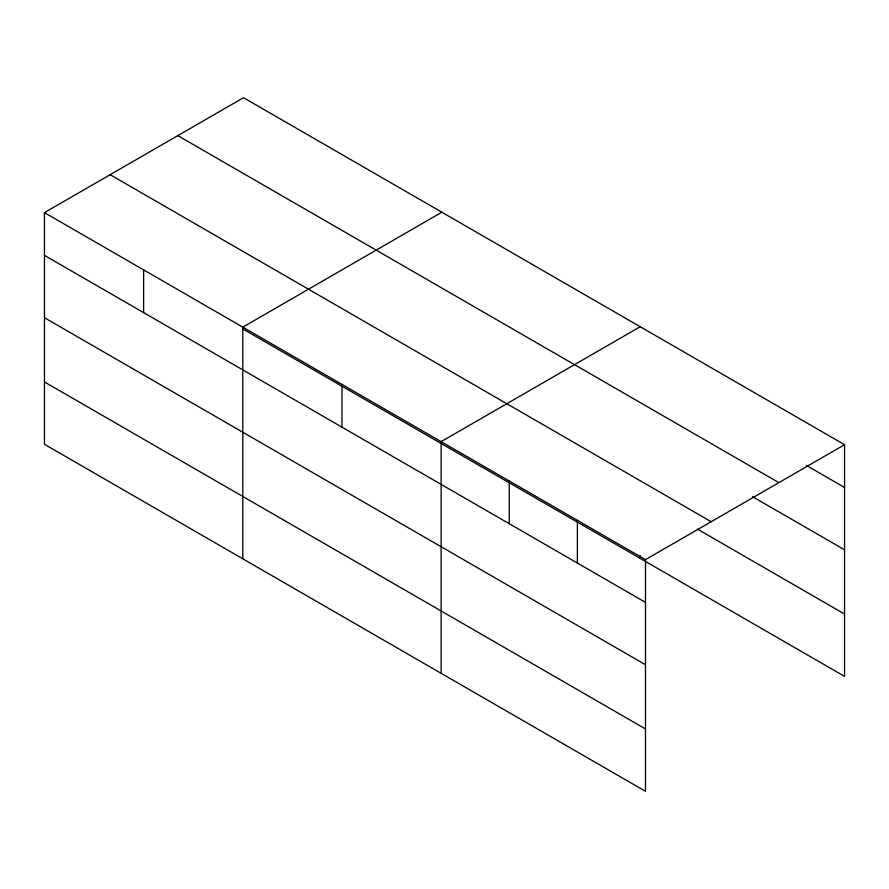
<?xml version="1.0" encoding="UTF-8"?>
<svg xmlns="http://www.w3.org/2000/svg" width="889" height="889" viewBox="0 0 889 889"><rect width="100%" height="100%" fill="white"/><g stroke="black" fill="none" stroke-linecap="round" stroke-linejoin="round"><path stroke-width="1.33" d="M645.492 664.728L645.492 559.637L44.45 212.627L44.45 444.289L645.492 791.299L645.492 664.728L44.45 317.717M243.508 326.596L243.508 329.363L844.55 676.373L844.55 444.711L243.508 97.701L44.45 212.627M441.855 212.215L242.797 327.141L242.797 558.803M640.191 326.719L441.133 441.655L441.133 673.317M645.492 559.637L844.55 444.711M806.312 465.38L844.55 487.45M177.822 135.628L778.864 482.627M752.527 496.673L844.55 549.802M110.136 174.7L711.178 521.71M697.554 529.166L844.55 614.032M44.45 255.376L645.492 602.375M44.45 381.948L645.492 728.958M640.191 555.625L640.191 558.392M577.372 520.309L577.372 563.048M509.253 480.982L509.253 523.721M441.855 441.111L441.855 443.878M341.965 384.392L341.965 427.142M143.618 269.878L143.618 312.628"/></g></svg>
